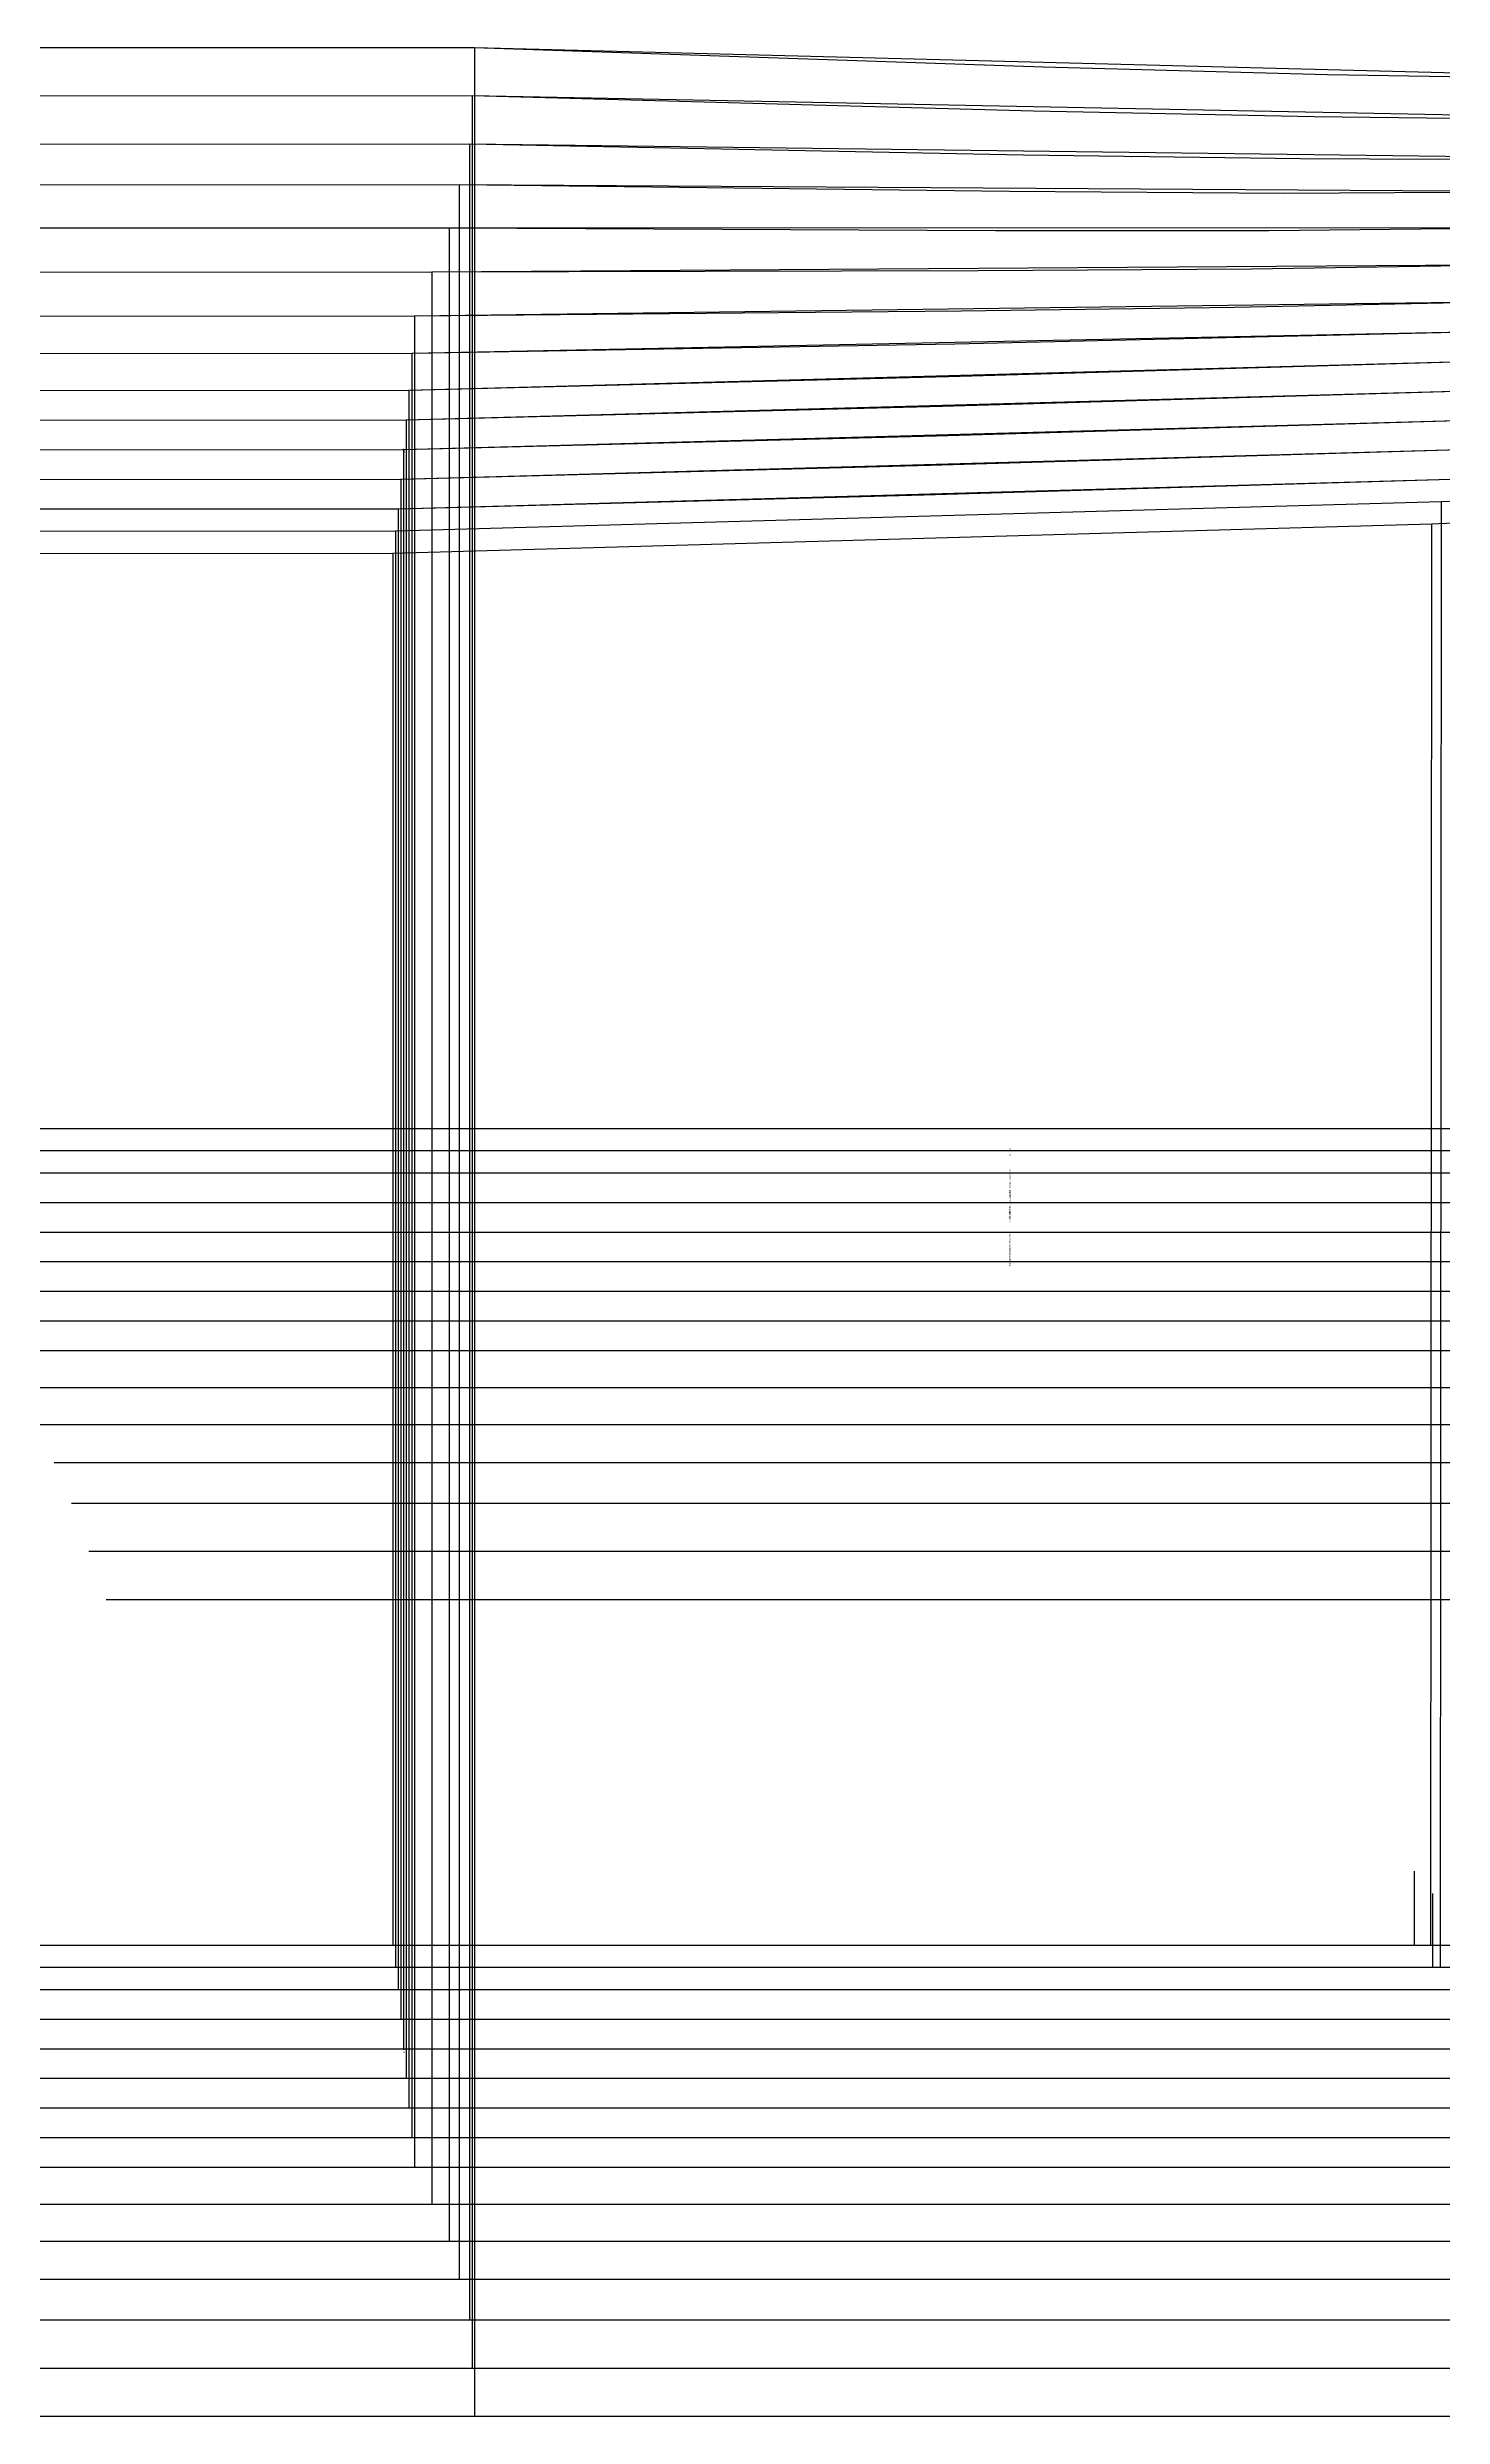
# Model space of a CAD drawing. Extents: x -839 to 1721, y -537 to 682.
# Drawn here: x -568.6 to -333, y 248.6 to 648.6 of the extents above; entities that cross this region are included whole.
import ezdxf
from ezdxf.enums import TextEntityAlignment as Align

# ---------------------------------------------------------------- set-up
doc = ezdxf.new("R2010")
doc.units = 0

# ---------------------------------------------------------------- blocks, each defined once
blk = doc.blocks.new('GMG1016S19-FR CO 1_42')
at = {"layer": '1'}
for points in [[(-751.5886, 563.1968), (-688.589, 563.207), (-510.2581, 563.2374), (-334.8483, 568.2184), (-314.6502, 569.0718)], [(-128.9025, 328.1934), (-751.5861, 328.1934)]]:
    blk.add_lwpolyline(points, dxfattribs=at)
at = {"layer": '5'}
blk.add_line((-589.4426, 466.1332), (-226.0448, 466.1332), dxfattribs=at)
at = {"layer": '6'}
blk.add_line((-128.9025, 328.1934), (-751.5861, 328.1934), dxfattribs=at)
at = {"layer": '7'}
blk.add_line((-589.4426, 466.1332), (-226.0448, 466.1332), dxfattribs=at)
at = {"layer": '8'}
for p, q in [((-510.2581, 563.2374), (-510.2556, 328.1934)), ((-337.7362, 328.1934), (-337.7362, 340.7309))]:
    blk.add_line(p, q, dxfattribs=at)
blk.add_lwpolyline([(-334.8483, 568.2184), (-335.0514, 329.4609), (-335.0514, 328.1934)], dxfattribs=at)
at = {"layer": '84'}
for points in [[(-751.5886, 563.1968), (-688.589, 563.207), (-510.2581, 563.2374), (-334.8483, 568.2184), (-314.6502, 569.0718)], [(-128.9025, 328.1934), (-751.5861, 328.1934)]]:
    blk.add_lwpolyline(points, dxfattribs=at)
at = {"layer": '85'}
for points in [[(-334.8483, 568.2184), (-335.0514, 329.4609), (-335.0514, 328.1934)], [(-510.2581, 563.2374), (-510.2556, 328.1934)], [(-337.7362, 328.1934), (-337.7362, 340.7309)]]:
    blk.add_lwpolyline(points, dxfattribs=at)
at = {"layer": '1'}
for s, p in [('SIZE: 42', (-406.1841, 452.1886)), ('Piece Name: GMG1016S19-FR CO 1', (-406.1841, 448.6326))]:
    blk.add_text(s, height=0.25, rotation=270, dxfattribs=at).set_placement(p)
at = {"layer": '1', "flags": 2}
for p, p2 in [((-314.6502, 569.0718), (-280.7971, 520.0498)), ((-751.5886, 563.1968), (-688.589, 563.207)), ((-88.3032, 393.0981), (-76.6573, 399.0213))]:
    blk.add_attdef('Dependency', text='', height=0.25, dxfattribs=at).set_placement(p, p2, align=Align.ALIGNED)
blk = doc.blocks.new('GMG1016S19-FR CO 1_44')
at = {"layer": '1'}
for points in [[(-757.3341, 566.9484), (-694.3344, 566.9585), (-509.8111, 566.989), (-333.2531, 571.97), (-313.055, 572.8234)], [(-127.2566, 324.4419), (-757.3315, 324.4419)]]:
    blk.add_lwpolyline(points, dxfattribs=at)
at = {"layer": '5'}
blk.add_line((-587.7967, 462.3842), (-224.3989, 462.3842), dxfattribs=at)
at = {"layer": '6'}
blk.add_line((-127.2566, 324.4419), (-757.3315, 324.4419), dxfattribs=at)
at = {"layer": '7'}
blk.add_line((-587.7967, 462.3842), (-224.3989, 462.3842), dxfattribs=at)
at = {"layer": '8'}
for p, q in [((-509.8111, 566.989), (-509.8085, 324.4419)), ((-334.64, 324.4419), (-334.64, 336.9793))]:
    blk.add_line(p, q, dxfattribs=at)
blk.add_lwpolyline([(-333.2531, 571.97), (-333.4055, 325.7474), (-333.4055, 324.4419)], dxfattribs=at)
at = {"layer": '84'}
for points in [[(-757.3341, 566.9484), (-694.3344, 566.9585), (-509.8111, 566.989), (-333.2531, 571.97), (-313.055, 572.8234)], [(-127.2566, 324.4419), (-757.3315, 324.4419)]]:
    blk.add_lwpolyline(points, dxfattribs=at)
at = {"layer": '85'}
for points in [[(-333.2531, 571.97), (-333.4055, 325.7474), (-333.4055, 324.4419)], [(-509.8111, 566.989), (-509.8085, 324.4419)], [(-334.64, 324.4419), (-334.64, 336.9793)]]:
    blk.add_lwpolyline(points, dxfattribs=at)
at = {"layer": '1'}
for s, p in [('SIZE: 44', (-406.1841, 452.1886)), ('Piece Name: GMG1016S19-FR CO 1', (-406.1841, 448.6326))]:
    blk.add_text(s, height=0.25, rotation=269.8881, dxfattribs=at).set_placement(p)
at = {"layer": '1', "flags": 2}
for p, p2 in [((-313.055, 572.8234), (-278.9962, 521.5382)), ((-757.3341, 566.9484), (-694.3344, 566.9585)), ((-86.6572, 389.349), (-75.0113, 395.2723))]:
    blk.add_attdef('Dependency', text='', height=0.25, dxfattribs=at).set_placement(p, p2, align=Align.ALIGNED)
blk = doc.blocks.new('GMG1016S19-FR CO 1_46')
at = {"layer": '1'}
for points in [[(-763.0872, 570.6974), (-700.0875, 570.7076), (-509.3742, 570.7381), (-331.6682, 575.719), (-311.4701, 576.5724)], [(-125.6208, 320.6928), (-763.0846, 320.6928)]]:
    blk.add_lwpolyline(points, dxfattribs=at)
at = {"layer": '5'}
blk.add_line((-586.1609, 458.6326), (-222.7631, 458.6326), dxfattribs=at)
at = {"layer": '6'}
blk.add_line((-125.6208, 320.6928), (-763.0846, 320.6928), dxfattribs=at)
at = {"layer": '7'}
blk.add_line((-586.1609, 458.6326), (-222.7631, 458.6326), dxfattribs=at)
at = {"layer": '8'}
blk.add_line((-509.3742, 570.7381), (-509.3716, 320.6928), dxfattribs=at)
at = {"layer": '84'}
for points in [[(-763.0872, 570.6974), (-700.0875, 570.7076), (-509.3742, 570.7381), (-420.5174, 573.0748), (-331.6682, 575.719), (-311.4701, 576.5724)], [(-125.6208, 320.6928), (-763.0846, 320.6928)]]:
    blk.add_lwpolyline(points, dxfattribs=at)
at = {"layer": '85'}
blk.add_lwpolyline([(-509.3742, 570.7381), (-509.3716, 320.6928)], dxfattribs=at)
at = {"layer": '1'}
for s, p in [('SIZE: 46', (-406.1841, 452.1886)), ('Piece Name: GMG1016S19-FR CO 1', (-406.1841, 448.6326))]:
    blk.add_text(s, height=0.25, rotation=269.8881, dxfattribs=at).set_placement(p)
at = {"layer": '1', "flags": 2}
for p, p2 in [((-311.4701, 576.5724), (-276.6721, 523.5575)), ((-763.0872, 570.6974), (-700.0875, 570.7076)), ((-85.0215, 385.5974), (-73.3756, 391.5207))]:
    blk.add_attdef('Dependency', text='', height=0.25, dxfattribs=at).set_placement(p, p2, align=Align.ALIGNED)
blk = doc.blocks.new('GMG1016S19-FR CO 1_48')
at = {"layer": '1'}
for points in [[(-768.8377, 575.6987), (-705.8381, 575.7063), (-508.9322, 575.7393), (-330.0781, 580.7202), (-309.88, 581.5737)], [(-123.98, 315.6916), (-768.8352, 315.6916)]]:
    blk.add_lwpolyline(points, dxfattribs=at)
at = {"layer": '5'}
blk.add_line((-584.5201, 453.6339), (-221.1223, 453.6339), dxfattribs=at)
at = {"layer": '6'}
blk.add_line((-123.98, 315.6916), (-768.8352, 315.6916), dxfattribs=at)
at = {"layer": '7'}
blk.add_line((-584.5201, 453.6339), (-221.1223, 453.6339), dxfattribs=at)
at = {"layer": '8'}
blk.add_line((-508.9322, 575.7393), (-508.9297, 315.6916), dxfattribs=at)
at = {"layer": '84'}
for points in [[(-768.8377, 575.6987), (-705.8381, 575.7063), (-508.9322, 575.7393), (-419.5014, 578.071), (-330.0781, 580.7202), (-309.88, 581.5737)], [(-123.98, 315.6916), (-768.8352, 315.6916)]]:
    blk.add_lwpolyline(points, dxfattribs=at)
at = {"layer": '85'}
blk.add_lwpolyline([(-508.9322, 575.7393), (-508.9297, 315.6916)], dxfattribs=at)
at = {"layer": '1'}
for s, p in [('SIZE: 48', (-406.1841, 452.1886)), ('Piece Name: GMG1016S19-FR CO 1', (-406.1841, 448.6326))]:
    blk.add_text(s, height=0.25, rotation=269.8881, dxfattribs=at).set_placement(p)
at = {"layer": '1', "flags": 2}
for p, p2 in [((-309.88, 581.5737), (-275.5342, 526.0417)), ((-768.8377, 575.6987), (-705.8381, 575.7063)), ((-83.3806, 380.5987), (-71.7347, 386.522))]:
    blk.add_attdef('Dependency', text='', height=0.25, dxfattribs=at).set_placement(p, p2, align=Align.ALIGNED)
blk = doc.blocks.new('GMG1016S19-FR CO 1_50')
at = {"layer": '1'}
for points in [[(-774.5857, 580.6974), (-711.5887, 580.7075), (-508.4928, 580.738), (-328.4906, 585.719), (-308.2926, 586.5724)], [(-122.3392, 310.6929), (-774.5832, 310.6929)]]:
    blk.add_lwpolyline(points, dxfattribs=at)
at = {"layer": '2'}
for p in [(-508.4928, 580.738), (-508.4928, 580.738), (-508.4877, 310.6929)]:
    blk.add_point(p, dxfattribs=at)
at = {"layer": '5'}
blk.add_line((-582.8818, 448.6326), (-219.4815, 448.6326), dxfattribs=at)
at = {"layer": '6'}
blk.add_line((-122.3392, 310.6929), (-774.5832, 310.6929), dxfattribs=at)
at = {"layer": '7'}
blk.add_line((-582.8818, 448.6326), (-219.4815, 448.6326), dxfattribs=at)
at = {"layer": '8'}
blk.add_line((-508.4928, 580.738), (-508.4877, 310.6929), dxfattribs=at)
at = {"layer": '84'}
for points in [[(-774.5857, 580.6974), (-711.5887, 580.7075), (-508.4928, 580.738), (-418.4854, 583.0672), (-328.4906, 585.719), (-308.2926, 586.5724)], [(-122.3392, 310.6929), (-774.5832, 310.6929)]]:
    blk.add_lwpolyline(points, dxfattribs=at)
at = {"layer": '85'}
blk.add_lwpolyline([(-508.4928, 580.738), (-508.4877, 310.6929)], dxfattribs=at)
at = {"layer": '1'}
for s, p in [('# 4', (-508.4928, 580.738)), ('SIZE: 50', (-406.1841, 462.8566)), ('CATEGORY: FRONT HALF CO', (-406.1841, 459.3006)), ('Quantity: 0,0', (-406.1841, 452.1886)), ('ANNOTATION: 1XFABRIC', (-406.1841, 455.7446)), ('Piece Name: GMG1016S19-FR CO 1', (-406.1841, 448.6326))]:
    blk.add_text(s, height=0.25, rotation=269.8881, dxfattribs=at).set_placement(p)
at = {"layer": '1', "flags": 2}
for p, p2 in [((-308.2926, 586.5724), (-274.795, 528.2108)), ((-774.5857, 580.6974), (-711.5887, 580.7075)), ((-81.7423, 375.5975), (-70.0939, 381.5208))]:
    blk.add_attdef('Dependency', text='', height=0.25, dxfattribs=at).set_placement(p, p2, align=Align.ALIGNED)
at = {"layer": '8'}
for s, p in [('NM', (-508.4928, 580.738)), ('# 4', (-508.4928, 580.738)), ('# 19', (-508.4877, 310.6929))]:
    blk.add_text(s, height=0.25, rotation=269.8881, dxfattribs=at).set_placement(p)
at = {"layer": '85'}
blk.add_text('NM', height=0.25, rotation=269.8881, dxfattribs=at).set_placement((-508.4928, 580.738))
blk = doc.blocks.new('GMG1016S19-FR CO 1_52')
at = {"layer": '1'}
for points in [[(-780.3109, 585.6987), (-717.3138, 585.7063), (-508.0229, 585.7393), (-326.8727, 590.7202), (-306.6746, 591.5737)], [(-120.6729, 305.6941), (-780.3084, 305.6941)]]:
    blk.add_lwpolyline(points, dxfattribs=at)
at = {"layer": '5'}
blk.add_line((-581.213, 443.6339), (-217.8152, 443.6339), dxfattribs=at)
at = {"layer": '6'}
blk.add_line((-120.6729, 305.6941), (-780.3084, 305.6941), dxfattribs=at)
at = {"layer": '7'}
blk.add_line((-581.213, 443.6339), (-217.8152, 443.6339), dxfattribs=at)
at = {"layer": '8'}
blk.add_line((-508.0229, 585.7393), (-508.0204, 305.6941), dxfattribs=at)
at = {"layer": '84'}
for points in [[(-780.3109, 585.6987), (-717.3138, 585.7063), (-508.0229, 585.7393), (-417.444, 588.0659), (-326.8727, 590.7202), (-306.6746, 591.5737)], [(-120.6729, 305.6941), (-780.3084, 305.6941)]]:
    blk.add_lwpolyline(points, dxfattribs=at)
at = {"layer": '85'}
blk.add_lwpolyline([(-508.0229, 585.7393), (-508.0204, 305.6941)], dxfattribs=at)
at = {"layer": '1'}
for s, p in [('SIZE: 52', (-406.1816, 452.1886)), ('Piece Name: GMG1016S19-FR CO 1', (-406.1816, 448.6326))]:
    blk.add_text(s, height=0.25, rotation=269.8881, dxfattribs=at).set_placement(p)
at = {"layer": '1', "flags": 2}
for p, p2 in [((-306.6746, 591.5737), (-273.934, 530.5553)), ((-780.3109, 585.6987), (-717.3138, 585.7063)), ((-80.0735, 370.5988), (-68.4277, 376.522))]:
    blk.add_attdef('Dependency', text='', height=0.25, dxfattribs=at).set_placement(p, p2, align=Align.ALIGNED)
blk = doc.blocks.new('GMG1016S19-FR CO 1_54')
at = {"layer": '1'}
for points in [[(-786.0361, 590.6974), (-723.039, 590.7075), (-507.5581, 590.738), (-325.2598, 595.7189), (-305.0617, 596.5724)], [(-119.0067, 300.6929), (-786.0335, 300.6929)]]:
    blk.add_lwpolyline(points, dxfattribs=at)
at = {"layer": '5'}
blk.add_line((-579.5493, 438.6327), (-216.149, 438.6327), dxfattribs=at)
at = {"layer": '6'}
blk.add_line((-119.0067, 300.6929), (-786.0335, 300.6929), dxfattribs=at)
at = {"layer": '7'}
blk.add_line((-579.5493, 438.6327), (-216.149, 438.6327), dxfattribs=at)
at = {"layer": '8'}
blk.add_line((-507.5581, 590.738), (-507.553, 300.6929), dxfattribs=at)
at = {"layer": '84'}
for points in [[(-786.0361, 590.6974), (-723.039, 590.7075), (-507.5581, 590.738), (-416.4026, 593.0621), (-325.2598, 595.7189), (-305.0617, 596.5724)], [(-119.0067, 300.6929), (-786.0335, 300.6929)]]:
    blk.add_lwpolyline(points, dxfattribs=at)
at = {"layer": '85'}
blk.add_lwpolyline([(-507.5581, 590.738), (-507.553, 300.6929)], dxfattribs=at)
at = {"layer": '1'}
for s, p in [('SIZE: 54', (-406.1841, 452.1886)), ('Piece Name: GMG1016S19-FR CO 1', (-406.1841, 448.6326))]:
    blk.add_text(s, height=0.25, rotation=269.8881, dxfattribs=at).set_placement(p)
at = {"layer": '1', "flags": 2}
for p, p2 in [((-305.0617, 596.5724), (-273.0374, 533.0064)), ((-786.0361, 590.6974), (-723.039, 590.7075)), ((-78.4099, 365.5975), (-66.7614, 371.5208))]:
    blk.add_attdef('Dependency', text='', height=0.25, dxfattribs=at).set_placement(p, p2, align=Align.ALIGNED)
blk = doc.blocks.new('GMG1016S19-FR CO 1_56')
at = {"layer": '1'}
for points in [[(-791.7587, 596.9483), (-728.7591, 596.9559), (-507.0882, 596.989), (-323.6418, 600.7202), (-303.4437, 601.5737)], [(-117.3404, 295.6941), (-791.7562, 295.6941)]]:
    blk.add_lwpolyline(points, dxfattribs=at)
at = {"layer": '5'}
blk.add_line((-577.8805, 433.6339), (-214.4827, 433.6339), dxfattribs=at)
at = {"layer": '6'}
blk.add_line((-117.3404, 295.6941), (-791.7562, 295.6941), dxfattribs=at)
at = {"layer": '7'}
blk.add_line((-577.8805, 433.6339), (-214.4827, 433.6339), dxfattribs=at)
at = {"layer": '8'}
blk.add_line((-507.0882, 596.989), (-507.0856, 295.6941), dxfattribs=at)
at = {"layer": '84'}
for points in [[(-791.7587, 596.9483), (-728.7591, 596.9559), (-507.0882, 596.989), (-415.3586, 598.6069), (-323.6418, 600.7202), (-303.4437, 601.5737)], [(-117.3404, 295.6941), (-791.7562, 295.6941)]]:
    blk.add_lwpolyline(points, dxfattribs=at)
at = {"layer": '85'}
blk.add_lwpolyline([(-507.0882, 596.989), (-507.0856, 295.6941)], dxfattribs=at)
at = {"layer": '1'}
for s, p in [('SIZE: 56', (-406.1841, 452.1886)), ('Piece Name: GMG1016S19-FR CO 1', (-406.1841, 448.6326))]:
    blk.add_text(s, height=0.25, rotation=269.8881, dxfattribs=at).set_placement(p)
at = {"layer": '1', "flags": 2}
for p, p2 in [((-303.4437, 601.5737), (-271.3, 535.6759)), ((-791.7587, 596.9483), (-728.7591, 596.9559)), ((-76.7411, 360.5988), (-65.0952, 366.522))]:
    blk.add_attdef('Dependency', text='', height=0.25, dxfattribs=at).set_placement(p, p2, align=Align.ALIGNED)
blk = doc.blocks.new('GMG1016S19-FR CO 1_58')
at = {"layer": '1'}
for points in [[(-797.4813, 603.2475), (-734.4817, 603.2551), (-506.6183, 603.2881), (-322.0238, 605.7189), (-301.8257, 606.5724)], [(-115.6717, 290.6929), (-797.4788, 290.6929)]]:
    blk.add_lwpolyline(points, dxfattribs=at)
at = {"layer": '5'}
blk.add_line((-576.2118, 428.6327), (-212.814, 428.6327), dxfattribs=at)
at = {"layer": '6'}
blk.add_line((-115.6717, 290.6929), (-797.4788, 290.6929), dxfattribs=at)
at = {"layer": '7'}
blk.add_line((-576.2118, 428.6327), (-212.814, 428.6327), dxfattribs=at)
at = {"layer": '8'}
blk.add_line((-506.6183, 603.2881), (-506.6157, 290.6929), dxfattribs=at)
at = {"layer": '84'}
for points in [[(-797.4813, 603.2475), (-734.4817, 603.2551), (-506.6183, 603.2881), (-414.3147, 604.1746), (-368.1654, 604.7613), (-322.0238, 605.7189), (-301.8257, 606.5724)], [(-115.6717, 290.6929), (-797.4788, 290.6929)]]:
    blk.add_lwpolyline(points, dxfattribs=at)
at = {"layer": '85'}
blk.add_lwpolyline([(-506.6183, 603.2881), (-506.6157, 290.6929)], dxfattribs=at)
at = {"layer": '1'}
for s, p in [('SIZE: 58', (-406.1841, 452.1886)), ('Piece Name: GMG1016S19-FR CO 1', (-406.1841, 448.6326))]:
    blk.add_text(s, height=0.25, rotation=269.8881, dxfattribs=at).set_placement(p)
at = {"layer": '1', "flags": 2}
for p, p2 in [((-301.8257, 606.5724), (-270.3856, 538.0864)), ((-797.4813, 603.2475), (-734.4817, 603.2551)), ((-75.0723, 355.5975), (-63.4264, 361.5208))]:
    blk.add_attdef('Dependency', text='', height=0.25, dxfattribs=at).set_placement(p, p2, align=Align.ALIGNED)
blk = doc.blocks.new('GMG1016S19-FR CO 1_60')
at = {"layer": '1'}
for points in [[(-804.4511, 610.6999), (-741.454, 610.7075), (-503.7024, 610.7405), (-319.1053, 611.9699), (-298.9072, 612.8233)], [(-112.7532, 284.442), (-804.4485, 284.442)]]:
    blk.add_lwpolyline(points, dxfattribs=at)
at = {"layer": '5'}
blk.add_line((-573.2933, 422.3843), (-209.8955, 422.3843), dxfattribs=at)
at = {"layer": '6'}
blk.add_line((-112.7532, 284.442), (-804.4485, 284.442), dxfattribs=at)
at = {"layer": '7'}
blk.add_line((-573.2933, 422.3843), (-209.8955, 422.3843), dxfattribs=at)
at = {"layer": '8'}
blk.add_line((-503.7024, 610.7405), (-503.6973, 284.442), dxfattribs=at)
at = {"layer": '84'}
for points in [[(-804.4511, 610.6999), (-741.454, 610.7075), (-503.7024, 610.7405), (-411.3988, 610.9513), (-365.2495, 611.2333), (-319.1053, 611.9699), (-298.9072, 612.8233)], [(-112.7532, 284.442), (-804.4485, 284.442)]]:
    blk.add_lwpolyline(points, dxfattribs=at)
at = {"layer": '85'}
blk.add_lwpolyline([(-503.7024, 610.7405), (-503.6973, 284.442)], dxfattribs=at)
at = {"layer": '1'}
for s, p in [('SIZE: 60', (-406.1841, 452.1886)), ('Piece Name: GMG1016S19-FR CO 1', (-406.1841, 448.6326))]:
    blk.add_text(s, height=0.25, rotation=269.8881, dxfattribs=at).set_placement(p)
at = {"layer": '1', "flags": 2}
for p, p2 in [((-804.4511, 610.6999), (-741.454, 610.7075)), ((-298.9072, 612.8233), (-269.4204, 541.2258)), ((-72.1538, 349.3491), (-60.5079, 355.2724))]:
    blk.add_attdef('Dependency', text='', height=0.25, dxfattribs=at).set_placement(p, p2, align=Align.ALIGNED)
blk = doc.blocks.new('GMG1016S19-FR CO 1_62')
at = {"layer": '1'}
for points in [[(-811.4234, 618.1497), (-748.4238, 618.1573), (-500.7814, 618.1903), (-316.1869, 618.2183), (-295.9888, 619.0717)], [(-109.8347, 278.1936), (-811.4208, 278.1936)]]:
    blk.add_lwpolyline(points, dxfattribs=at)
at = {"layer": '5'}
blk.add_line((-570.3748, 416.1333), (-206.977, 416.1333), dxfattribs=at)
at = {"layer": '6'}
blk.add_line((-109.8347, 278.1936), (-811.4208, 278.1936), dxfattribs=at)
at = {"layer": '7'}
blk.add_line((-570.3748, 416.1333), (-206.977, 416.1333), dxfattribs=at)
at = {"layer": '8'}
blk.add_line((-500.7814, 618.1903), (-500.7788, 278.1936), dxfattribs=at)
at = {"layer": '84'}
for points in [[(-811.4234, 618.1497), (-748.4238, 618.1573), (-500.7814, 618.1903), (-408.4803, 617.7281), (-362.3285, 617.7077), (-316.1869, 618.2183), (-295.9888, 619.0717)], [(-109.8347, 278.1936), (-811.4208, 278.1936)]]:
    blk.add_lwpolyline(points, dxfattribs=at)
at = {"layer": '85'}
blk.add_lwpolyline([(-500.7814, 618.1903), (-500.7788, 278.1936)], dxfattribs=at)
at = {"layer": '1'}
for s, p in [('SIZE: 62', (-406.1841, 452.1886)), ('Piece Name: GMG1016S19-FR CO 1', (-406.1841, 448.6326))]:
    blk.add_text(s, height=0.25, rotation=269.8881, dxfattribs=at).set_placement(p)
at = {"layer": '1', "flags": 2}
for p, p2 in [((-811.4234, 618.1497), (-748.4238, 618.1573)), ((-295.9888, 619.0717), (-267.8024, 544.6776)), ((-69.2354, 343.0982), (-57.5895, 349.0215))]:
    blk.add_attdef('Dependency', text='', height=0.25, dxfattribs=at).set_placement(p, p2, align=Align.ALIGNED)
blk = doc.blocks.new('GMG1016S19-FR CO 1_64')
at = {"layer": '1'}
for points in [[(-818.4008, 625.442), (-755.4011, 625.4497), (-499.0542, 625.4827), (-313.21, 624.3092), (-293.0119, 625.1626)], [(-106.9086, 271.7851), (-818.3982, 271.7851)]]:
    blk.add_lwpolyline(points, dxfattribs=at)
at = {"layer": '5'}
blk.add_line((-567.4488, 409.7249), (-204.051, 409.7249), dxfattribs=at)
at = {"layer": '6'}
blk.add_line((-106.9086, 271.7851), (-818.3982, 271.7851), dxfattribs=at)
at = {"layer": '7'}
blk.add_line((-567.4488, 409.7249), (-204.051, 409.7249), dxfattribs=at)
at = {"layer": '8'}
blk.add_line((-499.0542, 625.4827), (-499.0516, 271.7851), dxfattribs=at)
at = {"layer": '84'}
for points in [[(-818.4008, 625.442), (-755.4011, 625.4497), (-499.0542, 625.4827), (-406.1283, 624.3422), (-359.6666, 624.0145), (-313.21, 624.3092), (-293.0119, 625.1626)], [(-106.9086, 271.7851), (-818.3982, 271.7851)]]:
    blk.add_lwpolyline(points, dxfattribs=at)
at = {"layer": '85'}
blk.add_lwpolyline([(-499.0542, 625.4827), (-499.0516, 271.7851)], dxfattribs=at)
at = {"layer": '1'}
for s, p in [('SIZE: 64', (-406.1841, 452.1886)), ('Piece Name: GMG1016S19-FR CO 1', (-406.1841, 448.6326))]:
    blk.add_text(s, height=0.25, rotation=269.8881, dxfattribs=at).set_placement(p)
at = {"layer": '1', "flags": 2}
for p, p2 in [((-818.4008, 625.442), (-755.4011, 625.4497)), ((-293.0119, 625.1626), (-266.4715, 548.1575)), ((-66.3093, 336.6898), (-54.6634, 342.613))]:
    blk.add_attdef('Dependency', text='', height=0.25, dxfattribs=at).set_placement(p, p2, align=Align.ALIGNED)
blk = doc.blocks.new('GMG1016S19-FR CO 1_66')
at = {"layer": '1'}
for points in [[(-825.3781, 632.2924), (-762.3785, 632.3), (-497.327, 632.333), (-310.2331, 629.9582), (-290.035, 630.8116)], [(-103.9826, 264.9348), (-825.3756, 264.9348)]]:
    blk.add_lwpolyline(points, dxfattribs=at)
at = {"layer": '5'}
blk.add_line((-564.5227, 402.8745), (-201.1249, 402.8745), dxfattribs=at)
at = {"layer": '6'}
blk.add_line((-103.9826, 264.9348), (-825.3756, 264.9348), dxfattribs=at)
at = {"layer": '7'}
blk.add_line((-564.5227, 402.8745), (-201.1249, 402.8745), dxfattribs=at)
at = {"layer": '8'}
blk.add_line((-497.327, 632.333), (-497.3244, 264.9348), dxfattribs=at)
at = {"layer": '84'}
for points in [[(-825.3781, 632.2924), (-762.3785, 632.3), (-497.327, 632.333), (-403.7788, 630.5144), (-357.0047, 629.8819), (-333.6189, 629.76), (-310.2331, 629.9582), (-290.035, 630.8116)], [(-103.9826, 264.9348), (-825.3756, 264.9348)]]:
    blk.add_lwpolyline(points, dxfattribs=at)
at = {"layer": '85'}
blk.add_lwpolyline([(-497.327, 632.333), (-497.3244, 264.9348)], dxfattribs=at)
at = {"layer": '1'}
for s, p in [('SIZE: 66', (-406.1841, 452.1886)), ('Piece Name: GMG1016S19-FR CO 1', (-406.1841, 448.6326))]:
    blk.add_text(s, height=0.25, rotation=269.8881, dxfattribs=at).set_placement(p)
at = {"layer": '1', "flags": 2}
for p, p2 in [((-825.3781, 632.2924), (-762.3785, 632.3)), ((-290.035, 630.8116), (-264.4217, 551.1546)), ((-63.3832, 329.8394), (-51.7373, 335.7627))]:
    blk.add_attdef('Dependency', text='', height=0.25, dxfattribs=at).set_placement(p, p2, align=Align.ALIGNED)
blk = doc.blocks.new('GMG1016S19-FR CO 1_68')
at = {"layer": '1'}
for points in [[(-832.353, 640.4407), (-769.3559, 640.4484), (-496.8977, 640.4814), (-307.307, 636.8085), (-287.1089, 637.662)], [(-101.054, 256.7839), (-832.3504, 256.7839)]]:
    blk.add_lwpolyline(points, dxfattribs=at)
at = {"layer": '5'}
blk.add_line((-561.5941, 394.7237), (-198.1962, 394.7237), dxfattribs=at)
at = {"layer": '6'}
blk.add_line((-101.054, 256.7839), (-832.3504, 256.7839), dxfattribs=at)
at = {"layer": '7'}
blk.add_line((-561.5941, 394.7237), (-198.1962, 394.7237), dxfattribs=at)
at = {"layer": '8'}
blk.add_line((-496.8977, 640.4814), (-496.8952, 256.7839), dxfattribs=at)
at = {"layer": '84'}
for points in [[(-832.353, 640.4407), (-769.3559, 640.4484), (-496.8977, 640.4814), (-402.1049, 637.9287), (-354.706, 636.9686), (-331.0052, 636.7069), (-307.307, 636.8085), (-287.1089, 637.662)], [(-101.054, 256.7839), (-832.3504, 256.7839)]]:
    blk.add_lwpolyline(points, dxfattribs=at)
at = {"layer": '85'}
blk.add_lwpolyline([(-496.8977, 640.4814), (-496.8952, 256.7839)], dxfattribs=at)
at = {"layer": '1'}
for s, p in [('SIZE: 68', (-406.1841, 452.1886)), ('Piece Name: GMG1016S19-FR CO 1', (-406.1841, 448.6326))]:
    blk.add_text(s, height=0.25, rotation=269.8881, dxfattribs=at).set_placement(p)
at = {"layer": '1', "flags": 2}
for p, p2 in [((-832.353, 640.4407), (-769.3559, 640.4484)), ((-287.1089, 637.662), (-264.4268, 554.9418)), ((-60.4571, 321.6885), (-48.8087, 327.6118))]:
    blk.add_attdef('Dependency', text='', height=0.25, dxfattribs=at).set_placement(p, p2, align=Align.ALIGNED)
blk = doc.blocks.new('GMG1016S19-FR CO 1_70')
at = {"layer": '1'}
for points in [[(-839.3303, 648.5916), (-776.3307, 648.5967), (-496.471, 648.6322), (-304.3784, 643.6614), (-284.1803, 644.5149)], [(-98.1279, 248.6356), (-839.3278, 248.6356)]]:
    blk.add_lwpolyline(points, dxfattribs=at)
at = {"layer": '5'}
blk.add_line((-558.668, 386.5754), (-195.2702, 386.5754), dxfattribs=at)
at = {"layer": '6'}
blk.add_line((-98.1279, 248.6356), (-839.3278, 248.6356), dxfattribs=at)
at = {"layer": '7'}
blk.add_line((-558.668, 386.5754), (-195.2702, 386.5754), dxfattribs=at)
at = {"layer": '8'}
blk.add_line((-496.471, 648.6322), (-496.4685, 248.6356), dxfattribs=at)
at = {"layer": '84'}
for points in [[(-839.3303, 648.5916), (-776.3307, 648.5967), (-496.471, 648.6322), (-400.4311, 645.3429), (-352.4073, 644.0526), (-328.3941, 643.6538), (-304.3784, 643.6614), (-284.1803, 644.5149)], [(-98.1279, 248.6356), (-839.3278, 248.6356)]]:
    blk.add_lwpolyline(points, dxfattribs=at)
at = {"layer": '85'}
blk.add_lwpolyline([(-496.471, 648.6322), (-496.4685, 248.6356)], dxfattribs=at)
at = {"layer": '1'}
for s, p in [('SIZE: 70', (-406.1841, 452.1886)), ('Piece Name: GMG1016S19-FR CO 1', (-406.1841, 448.6326))]:
    blk.add_text(s, height=0.25, rotation=269.8881, dxfattribs=at).set_placement(p)
at = {"layer": '1', "flags": 2}
for p, p2 in [((-839.3303, 648.5916), (-776.3307, 648.5967)), ((-284.1803, 644.5149), (-263.9823, 558.9677)), ((-57.5285, 313.5402), (-45.8826, 319.4635))]:
    blk.add_attdef('Dependency', text='', height=0.25, dxfattribs=at).set_placement(p, p2, align=Align.ALIGNED)

msp = doc.modelspace()

# ---------------------------------------------------------------- block references
at = {"layer": '1'}
for name in ['GMG1016S19-FR CO 1_70', 'GMG1016S19-FR CO 1_68', 'GMG1016S19-FR CO 1_66', 'GMG1016S19-FR CO 1_64', 'GMG1016S19-FR CO 1_62', 'GMG1016S19-FR CO 1_60', 'GMG1016S19-FR CO 1_58', 'GMG1016S19-FR CO 1_56', 'GMG1016S19-FR CO 1_54', 'GMG1016S19-FR CO 1_52', 'GMG1016S19-FR CO 1_50', 'GMG1016S19-FR CO 1_48', 'GMG1016S19-FR CO 1_46', 'GMG1016S19-FR CO 1_44', 'GMG1016S19-FR CO 1_42']:
    msp.add_blockref(name, (0, 0), dxfattribs=at)

doc.saveas('drawing.dxf')
